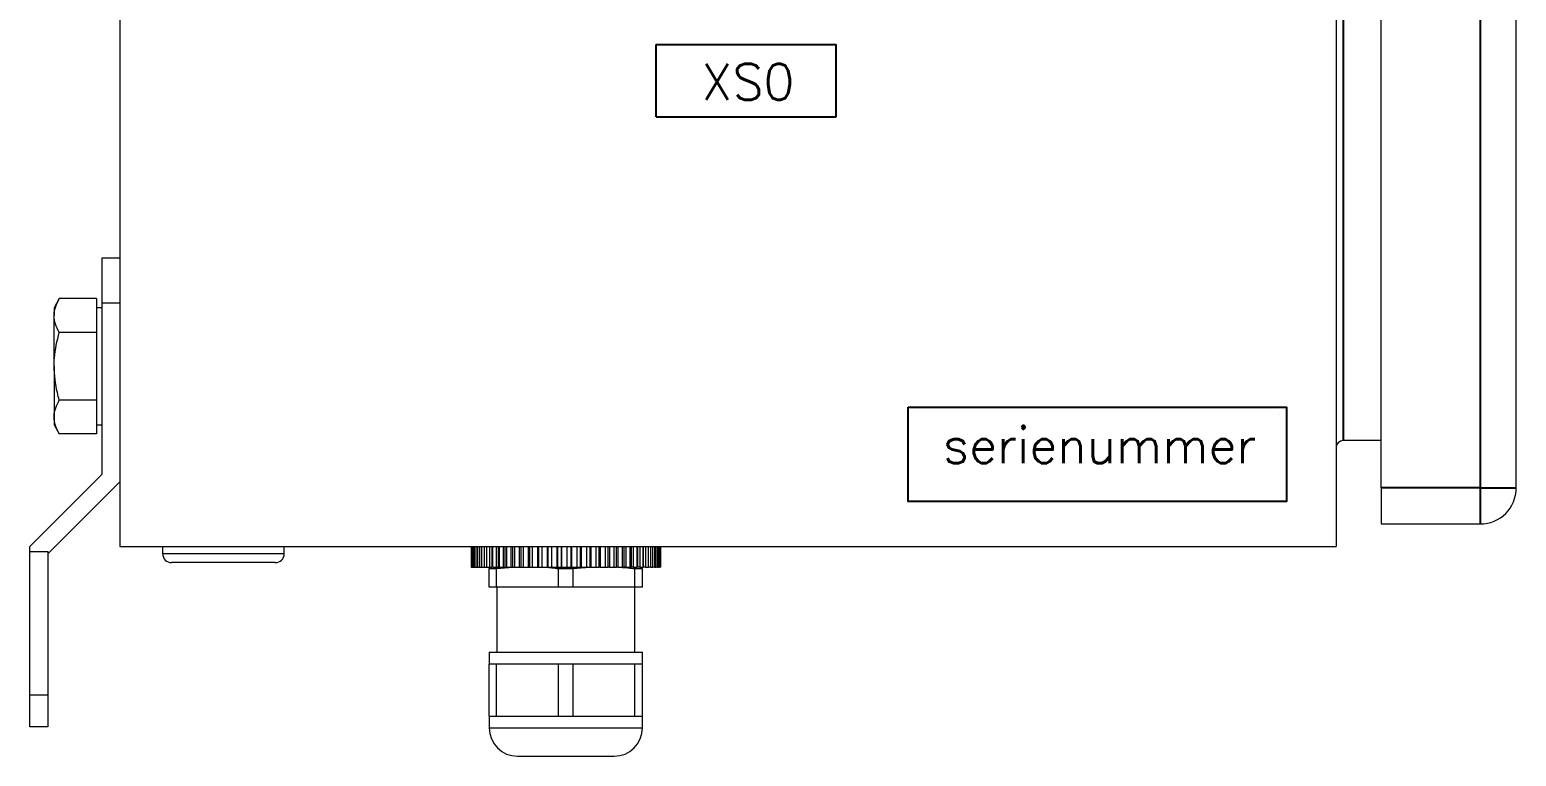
# Model space of a CAD drawing. Extents: x 4137 to 28680, y 2446 to 6814.
# Drawn here: x 24798.1 to 25006, y 5447.6 to 5549.2 of the extents above; entities that cross this region are included whole.
import ezdxf
from ezdxf.enums import TextEntityAlignment as Align

# ---------------------------------------------------------------- set-up
doc = ezdxf.new("R2010")
doc.units = 0
doc.header["$LTSCALE"] = 0.5
doc.layers.get('0').update_dxf_attribs({"linetype": 'CONTINUOUS'})
doc.layers.add('DIM', color=5, linetype='CONTINUOUS')
doc.layers.add('VOL', color=2, linetype='CONTINUOUS')
doc.styles.get("Standard").update_dxf_attribs({"font": 'simplex.shx'})

msp = doc.modelspace()

# ---------------------------------------------------------------- linework, layer by layer
at = {"color": 7, "linetype": 'Continuous', "lineweight": 15}
for p, q in [((24810.7, 5854.95), (24810.7, 5476.95)), ((24810.7, 5854.95), (24810.7, 5476.95)), ((24980.8, 5854.95), (24980.8, 5476.95)), ((24980.8, 5854.95), (24980.8, 5476.95)), ((24987.1, 5485.14), (24987.1, 5846.76)), ((24987.1, 5485.14), (24987.1, 5846.76)), ((25006, 5485.14), (25006, 5846.76)), ((25006, 5485.14), (25006, 5846.76)), ((24810.7, 5517.27), (24808.18, 5517.27)), ((24808.18, 5517.27), (24808.18, 5510.97)), ((24810.7, 5517.27), (24808.18, 5517.27)), ((24808.18, 5517.27), (24808.18, 5510.97)), ((24802.24, 5511.61), (24801.5, 5510.34)), ((24802.24, 5511.61), (24801.5, 5510.34)), ((24807.43, 5511.61), (24802.24, 5511.61)), ((24807.43, 5511.61), (24802.24, 5511.61)), ((24807.43, 5511.61), (24807.43, 5509.25)), ((24807.43, 5511.61), (24807.43, 5509.25)), ((24801.5, 5510.34), (24801.5, 5509.25)), ((24801.5, 5510.34), (24801.5, 5509.25)), ((24808.18, 5510.34), (24807.43, 5510.34)), ((24808.18, 5510.34), (24807.43, 5510.34)), ((24808.18, 5510.97), (24808.18, 5487.03)), ((24810.7, 5510.97), (24808.18, 5510.97)), ((24808.18, 5510.97), (24808.18, 5487.03)), ((24810.7, 5510.97), (24808.18, 5510.97)), ((24801.5, 5502.15), (24801.5, 5509.25)), ((24801.5, 5502.15), (24801.5, 5509.25)), ((24807.43, 5509.25), (24807.43, 5506.88)), ((24807.43, 5509.25), (24807.43, 5506.88)), ((24807.43, 5506.88), (24802.24, 5506.88)), ((24807.43, 5506.88), (24802.24, 5506.88)), ((24807.43, 5506.88), (24807.43, 5502.15)), ((24807.43, 5506.88), (24807.43, 5502.15)), ((24801.5, 5502.15), (24801.5, 5495.06)), ((24801.5, 5502.15), (24801.5, 5495.06)), ((24807.43, 5502.15), (24807.43, 5497.43)), ((24807.43, 5502.15), (24807.43, 5497.43)), ((24807.43, 5497.43), (24802.24, 5497.43)), ((24807.43, 5497.43), (24802.24, 5497.43)), ((24807.43, 5497.43), (24807.43, 5495.06)), ((24807.43, 5497.43), (24807.43, 5495.06)), ((24801.5, 5495.06), (24801.5, 5493.96)), ((24801.5, 5495.06), (24801.5, 5493.96)), ((24807.43, 5495.06), (24807.43, 5492.7)), ((24807.43, 5495.06), (24807.43, 5492.7)), ((24801.5, 5493.96), (24802.24, 5492.7)), ((24801.5, 5493.96), (24802.24, 5492.7)), ((24807.43, 5493.96), (24808.18, 5493.96)), ((24807.43, 5493.96), (24808.18, 5493.96)), ((24807.43, 5492.7), (24802.24, 5492.7)), ((24807.43, 5492.7), (24802.24, 5492.7)), ((24987.1, 5491.76), (24981.81, 5491.76)), ((24987.1, 5491.76), (24981.81, 5491.76)), ((24808.18, 5487.03), (24798.1, 5476.95)), ((24808.18, 5487.03), (24798.1, 5476.95)), ((24810.7, 5485.99), (24800.62, 5475.91)), ((24810.7, 5485.99), (24800.62, 5475.91)), ((24987.1, 5485.14), (24987.1, 5480.1)), ((24987.1, 5485.14), (24987.1, 5480.1)), ((24987.1, 5480.1), (25000.96, 5480.1)), ((24987.1, 5480.1), (25000.96, 5480.1)), ((24798.1, 5476.27), (24798.1, 5476.95)), ((24798.1, 5476.27), (24798.1, 5476.95)), ((24798.1, 5476.27), (24800.62, 5476.27)), ((24798.1, 5456.18), (24798.1, 5476.27)), ((24798.1, 5476.27), (24800.62, 5476.27)), ((24798.1, 5456.18), (24798.1, 5476.27)), ((24800.62, 5476.27), (24800.62, 5475.91)), ((24800.62, 5476.27), (24800.62, 5475.91)), ((24810.7, 5476.95), (24980.8, 5476.95)), ((24810.7, 5476.95), (24980.8, 5476.95)), ((24816.69, 5476.95), (24816.69, 5475.95)), ((24816.69, 5476.95), (24816.69, 5475.95)), ((24833.7, 5475.95), (24833.7, 5476.95)), ((24833.7, 5475.95), (24833.7, 5476.95)), ((24859.82, 5476.95), (24859.82, 5474.07)), ((24859.82, 5476.95), (24859.82, 5474.07)), ((24859.83, 5476.95), (24859.83, 5474.07)), ((24859.83, 5476.95), (24859.83, 5474.07)), ((24859.93, 5474.07), (24859.93, 5476.95)), ((24859.93, 5474.07), (24859.93, 5476.95)), ((24859.98, 5476.95), (24859.98, 5474.07)), ((24859.98, 5476.95), (24859.98, 5474.07)), ((24860.16, 5474.07), (24860.16, 5476.95)), ((24860.16, 5474.07), (24860.16, 5476.95)), ((24860.28, 5476.95), (24860.28, 5474.07)), ((24860.28, 5476.95), (24860.28, 5474.07)), ((24860.54, 5474.07), (24860.54, 5476.95)), ((24860.54, 5474.07), (24860.54, 5476.95)), ((24860.72, 5476.95), (24860.72, 5474.07)), ((24860.72, 5476.95), (24860.72, 5474.07)), ((24861.06, 5474.07), (24861.06, 5476.95)), ((24861.06, 5474.07), (24861.06, 5476.95)), ((24861.29, 5476.95), (24861.29, 5474.07)), ((24861.29, 5476.95), (24861.29, 5474.07)), ((24861.7, 5474.07), (24861.7, 5476.95)), ((24861.7, 5474.07), (24861.7, 5476.95)), ((24861.98, 5476.95), (24861.98, 5474.07)), ((24861.98, 5476.95), (24861.98, 5474.07)), ((24861.99, 5476.95), (24861.99, 5474.07)), ((24861.99, 5476.95), (24861.99, 5474.07)), ((24862.47, 5474.07), (24862.47, 5476.95)), ((24862.47, 5474.07), (24862.47, 5476.95)), ((24862.73, 5476.95), (24862.73, 5474.07)), ((24862.73, 5476.95), (24862.73, 5474.07)), ((24862.82, 5476.95), (24862.82, 5474.07)), ((24862.82, 5476.95), (24862.82, 5474.07)), ((24863.36, 5474.07), (24863.36, 5476.95)), ((24863.36, 5474.07), (24863.36, 5476.95)), ((24863.6, 5476.95), (24863.6, 5474.07)), ((24863.6, 5476.95), (24863.6, 5474.07)), ((24863.75, 5476.95), (24863.75, 5474.07)), ((24863.75, 5476.95), (24863.75, 5474.07)), ((24864.36, 5474.07), (24864.36, 5476.95)), ((24864.36, 5474.07), (24864.36, 5476.95)), ((24864.57, 5476.95), (24864.57, 5474.07)), ((24864.57, 5476.95), (24864.57, 5474.07)), ((24864.79, 5476.95), (24864.79, 5474.07)), ((24864.79, 5476.95), (24864.79, 5474.07)), ((24865.45, 5474.07), (24865.45, 5476.95)), ((24865.45, 5474.07), (24865.45, 5476.95)), ((24865.63, 5476.95), (24865.63, 5474.07)), ((24865.63, 5476.95), (24865.63, 5474.07)), ((24865.92, 5476.95), (24865.92, 5474.07)), ((24865.92, 5476.95), (24865.92, 5474.07)), ((24866.62, 5474.07), (24866.62, 5476.95)), ((24866.62, 5474.07), (24866.62, 5476.95)), ((24866.78, 5476.95), (24866.78, 5474.07)), ((24866.78, 5476.95), (24866.78, 5474.07)), ((24867.12, 5476.95), (24867.12, 5474.07)), ((24867.12, 5476.95), (24867.12, 5474.07)), ((24867.86, 5474.07), (24867.86, 5476.95)), ((24867.86, 5474.07), (24867.86, 5476.95)), ((24867.99, 5476.95), (24867.99, 5474.07)), ((24867.99, 5476.95), (24867.99, 5474.07)), ((24868.39, 5476.95), (24868.39, 5474.07)), ((24868.39, 5476.95), (24868.39, 5474.07)), ((24869.16, 5474.07), (24869.16, 5476.95)), ((24869.16, 5474.07), (24869.16, 5476.95)), ((24869.26, 5476.95), (24869.26, 5474.07)), ((24869.26, 5476.95), (24869.26, 5474.07)), ((24869.72, 5476.95), (24869.72, 5474.07)), ((24869.72, 5476.95), (24869.72, 5474.07)), ((24870.51, 5474.07), (24870.51, 5476.95)), ((24870.51, 5474.07), (24870.51, 5476.95)), ((24870.57, 5476.95), (24870.57, 5474.07)), ((24870.57, 5476.95), (24870.57, 5474.07)), ((24871.08, 5476.95), (24871.08, 5474.07)), ((24871.08, 5476.95), (24871.08, 5474.07)), ((24871.88, 5474.07), (24871.88, 5476.95)), ((24871.88, 5474.07), (24871.88, 5476.95)), ((24871.91, 5476.95), (24871.91, 5474.07)), ((24871.91, 5476.95), (24871.91, 5474.07)), ((24872.45, 5474.07), (24872.45, 5476.95)), ((24872.45, 5474.07), (24872.45, 5476.95)), ((24872.46, 5476.95), (24872.46, 5474.07)), ((24872.46, 5476.95), (24872.46, 5474.07)), ((24873.26, 5474.07), (24873.26, 5476.95)), ((24873.26, 5474.07), (24873.26, 5476.95)), ((24873.81, 5474.07), (24873.81, 5476.95)), ((24873.81, 5474.07), (24873.81, 5476.95)), ((24873.85, 5476.95), (24873.85, 5474.07)), ((24873.85, 5476.95), (24873.85, 5474.07)), ((24874.65, 5474.07), (24874.65, 5476.95)), ((24874.65, 5474.07), (24874.65, 5476.95)), ((24875.15, 5474.07), (24875.15, 5476.95)), ((24875.15, 5474.07), (24875.15, 5476.95)), ((24875.23, 5476.95), (24875.23, 5474.07)), ((24875.23, 5476.95), (24875.23, 5474.07)), ((24876.01, 5474.07), (24876.01, 5476.95)), ((24876.01, 5474.07), (24876.01, 5476.95)), ((24876.47, 5474.07), (24876.47, 5476.95)), ((24876.47, 5474.07), (24876.47, 5476.95)), ((24876.58, 5476.95), (24876.58, 5474.07)), ((24876.58, 5476.95), (24876.58, 5474.07)), ((24877.34, 5474.07), (24877.34, 5476.95)), ((24877.34, 5474.07), (24877.34, 5476.95)), ((24877.75, 5474.07), (24877.75, 5476.95)), ((24877.75, 5474.07), (24877.75, 5476.95)), ((24877.9, 5476.95), (24877.9, 5474.07)), ((24877.9, 5476.95), (24877.9, 5474.07)), ((24878.63, 5474.07), (24878.63, 5476.95)), ((24878.63, 5474.07), (24878.63, 5476.95)), ((24878.99, 5474.07), (24878.99, 5476.95)), ((24878.99, 5474.07), (24878.99, 5476.95)), ((24879.17, 5476.95), (24879.17, 5474.07)), ((24879.17, 5476.95), (24879.17, 5474.07)), ((24879.86, 5474.07), (24879.86, 5476.95)), ((24879.86, 5474.07), (24879.86, 5476.95)), ((24880.15, 5474.07), (24880.15, 5476.95)), ((24880.15, 5474.07), (24880.15, 5476.95)), ((24880.36, 5476.95), (24880.36, 5474.07)), ((24880.36, 5476.95), (24880.36, 5474.07)), ((24881.01, 5474.07), (24881.01, 5476.95)), ((24881.01, 5474.07), (24881.01, 5476.95)), ((24881.24, 5474.07), (24881.24, 5476.95)), ((24881.24, 5474.07), (24881.24, 5476.95)), ((24881.48, 5476.95), (24881.48, 5474.07)), ((24881.48, 5476.95), (24881.48, 5474.07)), ((24882.07, 5474.07), (24882.07, 5476.95)), ((24882.07, 5474.07), (24882.07, 5476.95)), ((24882.25, 5474.07), (24882.25, 5476.95)), ((24882.25, 5474.07), (24882.25, 5476.95)), ((24882.51, 5476.95), (24882.51, 5474.07)), ((24882.51, 5476.95), (24882.51, 5474.07)), ((24883.04, 5474.07), (24883.04, 5476.95)), ((24883.04, 5474.07), (24883.04, 5476.95)), ((24883.15, 5474.07), (24883.15, 5476.95)), ((24883.15, 5474.07), (24883.15, 5476.95)), ((24883.43, 5476.95), (24883.43, 5474.07)), ((24883.43, 5476.95), (24883.43, 5474.07)), ((24883.89, 5474.07), (24883.89, 5476.95)), ((24883.89, 5474.07), (24883.89, 5476.95)), ((24883.94, 5474.07), (24883.94, 5476.95)), ((24883.94, 5474.07), (24883.94, 5476.95)), ((24884.24, 5476.95), (24884.24, 5474.07)), ((24884.24, 5476.95), (24884.24, 5474.07)), ((24884.63, 5474.07), (24884.63, 5476.95)), ((24884.63, 5474.07), (24884.63, 5476.95)), ((24884.93, 5476.95), (24884.93, 5474.07)), ((24884.93, 5476.95), (24884.93, 5474.07)), ((24885.24, 5474.07), (24885.24, 5476.95)), ((24885.24, 5474.07), (24885.24, 5476.95)), ((24885.48, 5476.95), (24885.48, 5474.07)), ((24885.48, 5476.95), (24885.48, 5474.07)), ((24885.72, 5474.07), (24885.72, 5476.95)), ((24885.72, 5474.07), (24885.72, 5476.95)), ((24885.91, 5476.95), (24885.91, 5474.07)), ((24885.91, 5476.95), (24885.91, 5474.07)), ((24886.06, 5474.07), (24886.06, 5476.95)), ((24886.06, 5474.07), (24886.06, 5476.95)), ((24886.19, 5476.95), (24886.19, 5474.07)), ((24886.19, 5476.95), (24886.19, 5474.07)), ((24886.26, 5474.07), (24886.26, 5476.95)), ((24886.26, 5474.07), (24886.26, 5476.95)), ((24886.32, 5476.95), (24886.32, 5474.07)), ((24886.32, 5476.95), (24886.32, 5474.07)), ((24800.62, 5475.91), (24800.62, 5456.18)), ((24800.62, 5475.91), (24800.62, 5456.18)), ((24859.82, 5474.07), (24859.83, 5474.07)), ((24859.82, 5474.07), (24859.83, 5474.07)), ((24859.83, 5474.07), (24859.93, 5474.07)), ((24859.83, 5474.07), (24859.93, 5474.07)), ((24859.93, 5474.07), (24859.98, 5474.07)), ((24859.93, 5474.07), (24859.98, 5474.07)), ((24859.98, 5474.07), (24860.16, 5474.07)), ((24859.98, 5474.07), (24860.16, 5474.07)), ((24860.16, 5474.07), (24860.28, 5474.07)), ((24860.16, 5474.07), (24860.28, 5474.07)), ((24860.28, 5474.07), (24860.54, 5474.07)), ((24860.28, 5474.07), (24860.54, 5474.07)), ((24860.54, 5474.07), (24860.72, 5474.07)), ((24860.54, 5474.07), (24860.72, 5474.07)), ((24860.72, 5474.07), (24861.06, 5474.07)), ((24860.72, 5474.07), (24861.06, 5474.07)), ((24861.06, 5474.07), (24861.29, 5474.07)), ((24861.06, 5474.07), (24861.29, 5474.07)), ((24861.29, 5474.07), (24861.7, 5474.07)), ((24861.29, 5474.07), (24861.7, 5474.07)), ((24861.7, 5474.07), (24861.98, 5474.07)), ((24861.7, 5474.07), (24861.98, 5474.07)), ((24861.99, 5474.07), (24862.47, 5474.07)), ((24861.99, 5474.07), (24862.47, 5474.07)), ((24862.47, 5474.07), (24862.73, 5474.07)), ((24862.47, 5474.07), (24862.73, 5474.07)), ((24862.82, 5474.07), (24863.36, 5474.07)), ((24862.82, 5474.07), (24863.36, 5474.07)), ((24863.36, 5474.07), (24863.6, 5474.07)), ((24863.36, 5474.07), (24863.6, 5474.07)), ((24863.4, 5473.85), (24865.66, 5474.07)), ((24863.4, 5473.85), (24865.66, 5474.07)), ((24863.6, 5474.07), (24863.75, 5474.07)), ((24863.6, 5474.07), (24863.75, 5474.07)), ((24863.75, 5474.07), (24864.36, 5474.07)), ((24863.75, 5474.07), (24864.36, 5474.07)), ((24864.36, 5474.07), (24864.57, 5474.07)), ((24864.36, 5474.07), (24864.57, 5474.07)), ((24864.57, 5474.07), (24864.79, 5474.07)), ((24864.57, 5474.07), (24864.79, 5474.07)), ((24864.79, 5474.07), (24865.45, 5474.07)), ((24864.79, 5474.07), (24865.45, 5474.07)), ((24865.45, 5474.07), (24865.63, 5474.07)), ((24865.45, 5474.07), (24865.63, 5474.07)), ((24865.63, 5474.07), (24865.92, 5474.07)), ((24865.63, 5474.07), (24865.92, 5474.07)), ((24865.92, 5474.07), (24866.62, 5474.07)), ((24865.92, 5474.07), (24866.62, 5474.07)), ((24866.62, 5474.07), (24866.78, 5474.07)), ((24866.62, 5474.07), (24866.78, 5474.07)), ((24866.78, 5474.07), (24867.26, 5474.07)), ((24866.78, 5474.07), (24867.26, 5474.07)), ((24867.12, 5474.07), (24867.86, 5474.07)), ((24867.12, 5474.07), (24867.86, 5474.07)), ((24867.86, 5474.07), (24867.99, 5474.07)), ((24867.86, 5474.07), (24867.99, 5474.07)), ((24867.99, 5474.07), (24868.5, 5474.07)), ((24867.99, 5474.07), (24868.5, 5474.07)), ((24868.39, 5474.07), (24869.16, 5474.07)), ((24868.39, 5474.07), (24869.16, 5474.07)), ((24869.16, 5474.07), (24869.26, 5474.07)), ((24869.16, 5474.07), (24869.26, 5474.07)), ((24869.26, 5474.07), (24869.79, 5474.07)), ((24869.26, 5474.07), (24869.79, 5474.07)), ((24869.72, 5474.07), (24870.51, 5474.07)), ((24869.72, 5474.07), (24870.51, 5474.07)), ((24870.51, 5474.07), (24870.57, 5474.07)), ((24870.51, 5474.07), (24870.57, 5474.07)), ((24870.57, 5474.07), (24871.11, 5474.07)), ((24870.57, 5474.07), (24871.11, 5474.07)), ((24871.08, 5474.07), (24871.88, 5474.07)), ((24871.08, 5474.07), (24871.88, 5474.07)), ((24871.88, 5474.07), (24871.91, 5474.07)), ((24871.88, 5474.07), (24871.91, 5474.07)), ((24871.91, 5474.07), (24872.45, 5474.07)), ((24871.91, 5474.07), (24872.45, 5474.07)), ((24872.46, 5474.07), (24872.45, 5474.07)), ((24872.46, 5474.07), (24872.45, 5474.07)), ((24872.46, 5474.07), (24873.26, 5474.07)), ((24872.46, 5474.07), (24873.26, 5474.07)), ((24873.26, 5474.07), (24873.81, 5474.07)), ((24873.26, 5474.07), (24873.81, 5474.07)), ((24873.85, 5474.07), (24873.81, 5474.07)), ((24873.85, 5474.07), (24873.81, 5474.07)), ((24873.85, 5474.07), (24874.65, 5474.07)), ((24873.85, 5474.07), (24874.65, 5474.07)), ((24874.11, 5473.85), (24876.37, 5474.07)), ((24874.11, 5473.85), (24876.37, 5474.07)), ((24874.61, 5474.07), (24875.15, 5474.07)), ((24874.61, 5474.07), (24875.15, 5474.07)), ((24875.23, 5474.07), (24875.15, 5474.07)), ((24875.23, 5474.07), (24875.15, 5474.07)), ((24875.23, 5474.07), (24876.01, 5474.07)), ((24875.23, 5474.07), (24876.01, 5474.07)), ((24875.94, 5474.07), (24876.47, 5474.07)), ((24875.94, 5474.07), (24876.47, 5474.07)), ((24876.58, 5474.07), (24876.47, 5474.07)), ((24876.58, 5474.07), (24876.47, 5474.07)), ((24876.58, 5474.07), (24877.34, 5474.07)), ((24876.58, 5474.07), (24877.34, 5474.07)), ((24877.24, 5474.07), (24877.75, 5474.07)), ((24877.24, 5474.07), (24877.75, 5474.07)), ((24877.9, 5474.07), (24877.75, 5474.07)), ((24877.9, 5474.07), (24877.75, 5474.07)), ((24877.9, 5474.07), (24878.63, 5474.07)), ((24877.9, 5474.07), (24878.63, 5474.07)), ((24878.49, 5474.07), (24878.99, 5474.07)), ((24878.49, 5474.07), (24878.99, 5474.07)), ((24879.17, 5474.07), (24878.99, 5474.07)), ((24879.17, 5474.07), (24878.99, 5474.07)), ((24879.17, 5474.07), (24879.86, 5474.07)), ((24879.17, 5474.07), (24879.86, 5474.07)), ((24879.69, 5474.07), (24880.15, 5474.07)), ((24879.69, 5474.07), (24880.15, 5474.07)), ((24880.36, 5474.07), (24880.15, 5474.07)), ((24880.36, 5474.07), (24880.15, 5474.07)), ((24880.36, 5474.07), (24881.01, 5474.07)), ((24880.36, 5474.07), (24881.01, 5474.07)), ((24881.01, 5474.07), (24881.24, 5474.07)), ((24881.01, 5474.07), (24881.24, 5474.07)), ((24881.48, 5474.07), (24881.24, 5474.07)), ((24881.48, 5474.07), (24881.24, 5474.07)), ((24881.48, 5474.07), (24882.07, 5474.07)), ((24881.48, 5474.07), (24882.07, 5474.07)), ((24882.07, 5474.07), (24882.25, 5474.07)), ((24882.07, 5474.07), (24882.25, 5474.07)), ((24882.51, 5474.07), (24882.25, 5474.07)), ((24882.51, 5474.07), (24882.25, 5474.07)), ((24882.51, 5474.07), (24883.04, 5474.07)), ((24882.51, 5474.07), (24883.04, 5474.07)), ((24883.43, 5474.07), (24883.15, 5474.07)), ((24883.43, 5474.07), (24883.15, 5474.07)), ((24883.43, 5474.07), (24883.89, 5474.07)), ((24883.43, 5474.07), (24883.89, 5474.07)), ((24884.24, 5474.07), (24883.94, 5474.07)), ((24884.24, 5474.07), (24883.94, 5474.07)), ((24884.24, 5474.07), (24884.63, 5474.07)), ((24884.24, 5474.07), (24884.63, 5474.07)), ((24884.93, 5474.07), (24884.63, 5474.07)), ((24884.93, 5474.07), (24884.63, 5474.07)), ((24884.93, 5474.07), (24885.24, 5474.07)), ((24884.93, 5474.07), (24885.24, 5474.07)), ((24885.48, 5474.07), (24885.24, 5474.07)), ((24885.48, 5474.07), (24885.24, 5474.07)), ((24885.48, 5474.07), (24885.72, 5474.07)), ((24885.48, 5474.07), (24885.72, 5474.07)), ((24885.91, 5474.07), (24885.72, 5474.07)), ((24885.91, 5474.07), (24885.72, 5474.07)), ((24885.91, 5474.07), (24886.06, 5474.07)), ((24885.91, 5474.07), (24886.06, 5474.07)), ((24886.19, 5474.07), (24886.06, 5474.07)), ((24886.19, 5474.07), (24886.06, 5474.07)), ((24886.19, 5474.07), (24886.26, 5474.07)), ((24886.19, 5474.07), (24886.26, 5474.07)), ((24886.32, 5474.07), (24886.26, 5474.07)), ((24886.32, 5474.07), (24886.26, 5474.07)), ((24862.36, 5473.85), (24863.4, 5473.85)), ((24862.36, 5471.28), (24862.36, 5473.85)), ((24862.36, 5473.85), (24863.4, 5473.85)), ((24862.36, 5471.28), (24862.36, 5473.85)), ((24863.4, 5471.28), (24863.4, 5473.85)), ((24863.4, 5471.28), (24863.4, 5473.85)), ((24872.04, 5471.28), (24872.04, 5473.85)), ((24872.04, 5473.85), (24874.11, 5473.85)), ((24872.04, 5471.28), (24872.04, 5473.85)), ((24872.04, 5473.85), (24874.11, 5473.85)), ((24874.11, 5471.28), (24874.11, 5473.85)), ((24874.11, 5471.28), (24874.11, 5473.85)), ((24882.75, 5471.28), (24882.75, 5473.85)), ((24882.75, 5473.85), (24883.78, 5473.85)), ((24882.75, 5471.28), (24882.75, 5473.85)), ((24882.75, 5473.85), (24883.78, 5473.85)), ((24883.78, 5471.28), (24883.78, 5473.85)), ((24883.78, 5471.28), (24883.78, 5473.85)), ((24863.4, 5471.28), (24862.36, 5471.28)), ((24863.4, 5471.28), (24862.36, 5471.28)), ((24872.04, 5471.28), (24863.4, 5471.28)), ((24872.04, 5471.28), (24863.4, 5471.28)), ((24863.42, 5471.28), (24863.42, 5462.17)), ((24863.42, 5471.28), (24863.42, 5462.17)), ((24874.11, 5471.28), (24872.04, 5471.28)), ((24874.11, 5471.28), (24872.04, 5471.28)), ((24882.75, 5471.28), (24874.11, 5471.28)), ((24882.75, 5471.28), (24874.11, 5471.28)), ((24882.72, 5462.17), (24882.72, 5471.28)), ((24882.72, 5462.17), (24882.72, 5471.28)), ((24883.78, 5471.28), (24882.75, 5471.28)), ((24883.78, 5471.28), (24882.75, 5471.28)), ((24862.36, 5462.17), (24862.36, 5460.51)), ((24862.36, 5462.17), (24883.78, 5462.17)), ((24862.36, 5462.17), (24862.36, 5460.51)), ((24862.36, 5462.17), (24883.78, 5462.17)), ((24883.78, 5460.51), (24883.78, 5462.17)), ((24883.78, 5460.51), (24883.78, 5462.17)), ((24862.36, 5453.23), (24862.36, 5460.51)), ((24863.4, 5460.51), (24862.36, 5460.51)), ((24862.36, 5453.23), (24862.36, 5460.51)), ((24863.4, 5460.51), (24862.36, 5460.51)), ((24863.4, 5453.23), (24863.4, 5460.51)), ((24867.72, 5460.51), (24863.4, 5460.51)), ((24863.4, 5453.23), (24863.4, 5460.51)), ((24867.72, 5460.51), (24863.4, 5460.51)), ((24872.04, 5460.51), (24867.72, 5460.51)), ((24872.04, 5460.51), (24867.72, 5460.51)), ((24872.04, 5453.23), (24872.04, 5460.51)), ((24874.11, 5460.51), (24872.04, 5460.51)), ((24872.04, 5453.23), (24872.04, 5460.51)), ((24874.11, 5460.51), (24872.04, 5460.51)), ((24874.11, 5453.23), (24874.11, 5460.51)), ((24878.43, 5460.51), (24874.11, 5460.51)), ((24874.11, 5453.23), (24874.11, 5460.51)), ((24878.43, 5460.51), (24874.11, 5460.51)), ((24882.75, 5460.51), (24878.43, 5460.51)), ((24882.75, 5460.51), (24878.43, 5460.51)), ((24882.75, 5453.23), (24882.75, 5460.51)), ((24883.78, 5460.51), (24882.75, 5460.51)), ((24882.75, 5453.23), (24882.75, 5460.51)), ((24883.78, 5460.51), (24882.75, 5460.51)), ((24883.78, 5453.23), (24883.78, 5460.51)), ((24883.78, 5453.23), (24883.78, 5460.51)), ((24800.62, 5456.18), (24798.1, 5456.18)), ((24798.1, 5451.75), (24798.1, 5456.18)), ((24800.62, 5456.18), (24798.1, 5456.18)), ((24798.1, 5451.75), (24798.1, 5456.18)), ((24800.62, 5456.18), (24800.62, 5451.75)), ((24800.62, 5456.18), (24800.62, 5451.75)), ((24862.36, 5453.23), (24862.36, 5451.58)), ((24862.36, 5453.23), (24863.4, 5453.23)), ((24862.36, 5453.23), (24862.36, 5451.58)), ((24862.36, 5453.23), (24863.4, 5453.23)), ((24863.4, 5453.23), (24867.72, 5453.23)), ((24863.4, 5453.23), (24867.72, 5453.23)), ((24867.72, 5453.23), (24872.04, 5453.23)), ((24867.72, 5453.23), (24872.04, 5453.23)), ((24872.04, 5453.23), (24874.11, 5453.23)), ((24872.04, 5453.23), (24874.11, 5453.23)), ((24874.11, 5453.23), (24878.43, 5453.23)), ((24874.11, 5453.23), (24878.43, 5453.23)), ((24878.43, 5453.23), (24882.75, 5453.23)), ((24878.43, 5453.23), (24882.75, 5453.23)), ((24882.75, 5453.23), (24883.78, 5453.23)), ((24882.75, 5453.23), (24883.78, 5453.23)), ((24883.78, 5451.58), (24883.78, 5453.23)), ((24883.78, 5451.58), (24883.78, 5453.23)), ((24800.62, 5451.75), (24798.1, 5451.75)), ((24800.62, 5451.75), (24798.1, 5451.75)), ((24866.32, 5447.61), (24879.82, 5447.61)), ((24866.32, 5447.61), (24879.82, 5447.61))]:
    msp.add_line(p, q, dxfattribs=at)
at = {"color": 7}
for p, q in [((24885.69, 5537.05), (24885.69, 5547.13)), ((24885.69, 5547.13), (24910.89, 5547.13)), ((24885.69, 5537.05), (24885.69, 5547.13)), ((24885.69, 5547.13), (24910.89, 5547.13)), ((24910.89, 5537.05), (24910.89, 5547.13)), ((24910.89, 5537.05), (24910.89, 5547.13)), ((24885.69, 5537.05), (24910.89, 5537.05)), ((24885.69, 5537.05), (24910.89, 5537.05))]:
    msp.add_line(p, q, dxfattribs=at)
for p, q in [((24910.89, 5547.13), (24910.89, 5547.13)), ((24910.89, 5547.13), (24910.89, 5547.13)), ((24972.91, 5495.36), (24972.91, 5495.36))]:
    msp.add_line(p, q)
at = {"color": 8, "linetype": 'Continuous', "lineweight": 15}
for p, q in [((24816.69, 5475.95), (24833.7, 5475.95)), ((24816.69, 5475.95), (24833.7, 5475.95)), ((24862.36, 5451.58), (24883.78, 5451.58)), ((24862.36, 5451.58), (24883.78, 5451.58))]:
    msp.add_line(p, q, dxfattribs=at)
at = {"color": 7, "linetype": 'Continuous', "lineweight": 15}
for centre, radius, start, end in [((24981.81, 5490.75), 1.01, 90, 180), ((24981.81, 5490.75), 1.01, 90, 180), ((25000.96, 5485.14), 5.04, 270, 0), ((25000.96, 5485.14), 5.04, 270, 0), ((24817.95, 5475.95), 1.26, 180, 270), ((24817.95, 5475.95), 1.26, 180, 270), ((24832.44, 5475.95), 1.26, 270, 0), ((24832.44, 5475.95), 1.26, 270, 0), ((24866.32, 5451.58), 3.96, 180, 270), ((24866.32, 5451.58), 3.96, 180, 270), ((24879.82, 5451.58), 3.96, 270, 0), ((24879.82, 5451.58), 3.96, 270, 0)]:
    msp.add_arc(centre, radius, start, end, dxfattribs=at)
for points, knots in [([(24801.5, 5509.25), (24801.5, 5509.3), (24801.52, 5510.1), (24801.89, 5510.88), (24802.24, 5511.61)], [0, 0, 0, 0, 0.070215, 1, 1, 1, 1]), ([(24801.5, 5509.25), (24801.5, 5509.3), (24801.52, 5510.1), (24801.89, 5510.88), (24802.24, 5511.61)], [0, 0, 0, 0, 0.070215, 1, 1, 1, 1]), ([(24802.24, 5506.88), (24802.03, 5507.27), (24801.62, 5508.04), (24801.54, 5508.84), (24801.5, 5509.25)], [0, 0, 0, 0, 0.495458, 1, 1, 1, 1]), ([(24802.24, 5506.88), (24802.03, 5507.27), (24801.62, 5508.04), (24801.54, 5508.84), (24801.5, 5509.25)], [0, 0, 0, 0, 0.495458, 1, 1, 1, 1]), ([(24801.5, 5502.15), (24801.51, 5502.54), (24801.55, 5504.14), (24801.94, 5505.7), (24802.24, 5506.88)], [0, 0, 0, 0, 0.241851, 1, 1, 1, 1]), ([(24801.5, 5502.15), (24801.51, 5502.54), (24801.55, 5504.14), (24801.94, 5505.7), (24802.24, 5506.88)], [0, 0, 0, 0, 0.241851, 1, 1, 1, 1]), ([(24802.24, 5497.43), (24802.14, 5497.77), (24801.71, 5499.31), (24801.59, 5500.91), (24801.5, 5502.15)], [0, 0, 0, 0, 0.223713, 1, 1, 1, 1]), ([(24802.24, 5497.43), (24802.14, 5497.77), (24801.71, 5499.31), (24801.59, 5500.91), (24801.5, 5502.15)], [0, 0, 0, 0, 0.223713, 1, 1, 1, 1]), ([(24801.5, 5495.06), (24801.5, 5495.12), (24801.52, 5495.92), (24801.89, 5496.7), (24802.24, 5497.43)], [0, 0, 0, 0, 0.0702152, 1, 1, 1, 1]), ([(24801.5, 5495.06), (24801.5, 5495.12), (24801.52, 5495.92), (24801.89, 5496.7), (24802.24, 5497.43)], [0, 0, 0, 0, 0.0702152, 1, 1, 1, 1]), ([(24802.24, 5492.7), (24802.03, 5493.08), (24801.62, 5493.86), (24801.54, 5494.66), (24801.5, 5495.06)], [0, 0, 0, 0, 0.495459, 1, 1, 1, 1]), ([(24802.24, 5492.7), (24802.03, 5493.08), (24801.62, 5493.86), (24801.54, 5494.66), (24801.5, 5495.06)], [0, 0, 0, 0, 0.495459, 1, 1, 1, 1]), ([(24832.44, 5474.69), (24832.44, 5474.69), (24831.06, 5474.69), (24826.57, 5474.69), (24823.81, 5474.69), (24819.33, 5474.69), (24817.95, 5474.69), (24817.95, 5474.69)], [0, 0, 0, 0, 0.333333, 0.333333, 0.666667, 0.666667, 1, 1, 1, 1]), ([(24832.44, 5474.69), (24832.44, 5474.69), (24831.06, 5474.69), (24826.57, 5474.69), (24823.81, 5474.69), (24819.33, 5474.69), (24817.95, 5474.69), (24817.95, 5474.69)], [0, 0, 0, 0, 0.333333, 0.333333, 0.666667, 0.666667, 1, 1, 1, 1]), ([(24862.36, 5474.07), (24862.36, 5474.03), (24862.36, 5473.96), (24862.36, 5473.87), (24862.36, 5473.85)], [0, 0, 0, 0, 0.801312, 1, 1, 1, 1]), ([(24862.36, 5474.07), (24862.36, 5474.03), (24862.36, 5473.96), (24862.36, 5473.87), (24862.36, 5473.85)], [0, 0, 0, 0, 0.801312, 1, 1, 1, 1]), ([(24869.78, 5474.07), (24870.38, 5474.03), (24871.14, 5473.96), (24871.89, 5473.87), (24872.04, 5473.85)], [0, 0, 0, 0, 0.801312, 1, 1, 1, 1]), ([(24869.78, 5474.07), (24870.38, 5474.03), (24871.14, 5473.96), (24871.89, 5473.87), (24872.04, 5473.85)], [0, 0, 0, 0, 0.801312, 1, 1, 1, 1]), ([(24880.49, 5474.07), (24881.17, 5474.02), (24881.92, 5473.96), (24882.67, 5473.86), (24882.75, 5473.85)], [0, 0, 0, 0, 0.897934, 1, 1, 1, 1]), ([(24880.49, 5474.07), (24881.17, 5474.02), (24881.92, 5473.96), (24882.67, 5473.86), (24882.75, 5473.85)], [0, 0, 0, 0, 0.897934, 1, 1, 1, 1])]:
    msp.add_open_spline(points, degree=3, knots=knots, dxfattribs=at)
at = {"layer": 'DIM'}
msp.add_lwpolyline([(24920.95, 5496.41), (24973.85, 5496.41), (24973.85, 5483.24), (24920.95, 5483.24)], close=True, dxfattribs=at)
at = {"layer": 'VOL'}
for p, q in [((25000.96, 5846.76), (25000.96, 5485.14)), ((25000.96, 5846.76), (25000.96, 5485.14)), ((24981.81, 5840.15), (24981.81, 5491.76)), ((24981.81, 5840.15), (24981.81, 5491.76)), ((25000.96, 5485.14), (24987.1, 5485.14)), ((25000.96, 5485.14), (24987.1, 5485.14)), ((25000.96, 5485.14), (25000.96, 5480.1)), ((25000.96, 5485.14), (25006, 5485.14)), ((25000.96, 5485.14), (25000.96, 5480.1)), ((25000.96, 5485.14), (25006, 5485.14))]:
    msp.add_line(p, q, dxfattribs=at)

# ---------------------------------------------------------------- texts
for s, p in [('XS0', (24898.56, 5539.4)), ('XS0', (24898.56, 5539.4)), ('serienummer', (24947.74, 5488.58))]:
    msp.add_text(s, height=5.04).set_placement(p, align=Align.CENTER)

doc.saveas('drawing.dxf')
